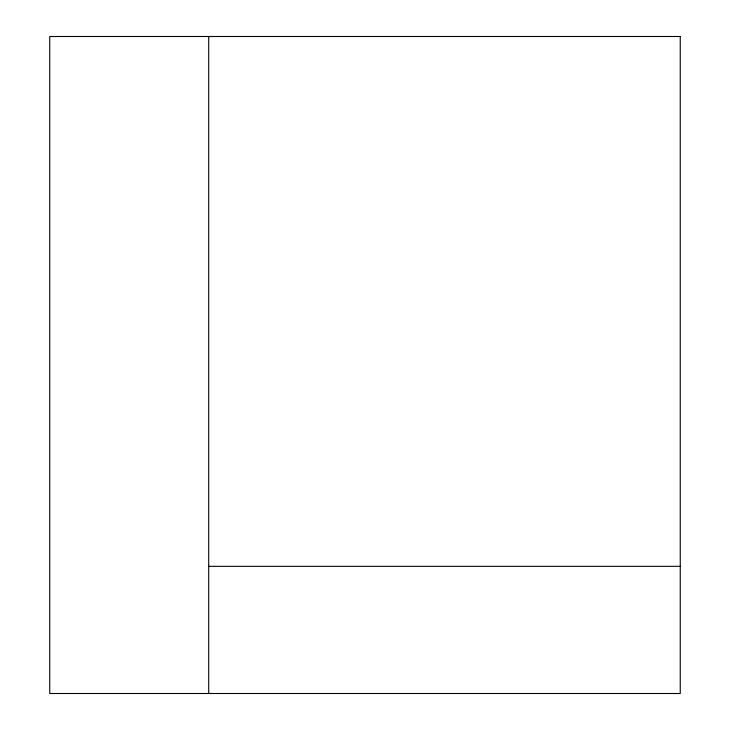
<?xml version="1.0" encoding="UTF-8"?>
<svg xmlns="http://www.w3.org/2000/svg" width="730" height="730" viewBox="0 0 730 730"><rect width="100%" height="100%" fill="white"/><g stroke="black" fill="none" stroke-linecap="round" stroke-linejoin="round"><path stroke-width="1.09" d="M208.698 566.343L680.25 566.343M208.698 36.5L208.698 693.5M680.25 36.5L49.75 36.5L49.75 693.5L680.25 693.5L680.25 36.5"/></g></svg>
